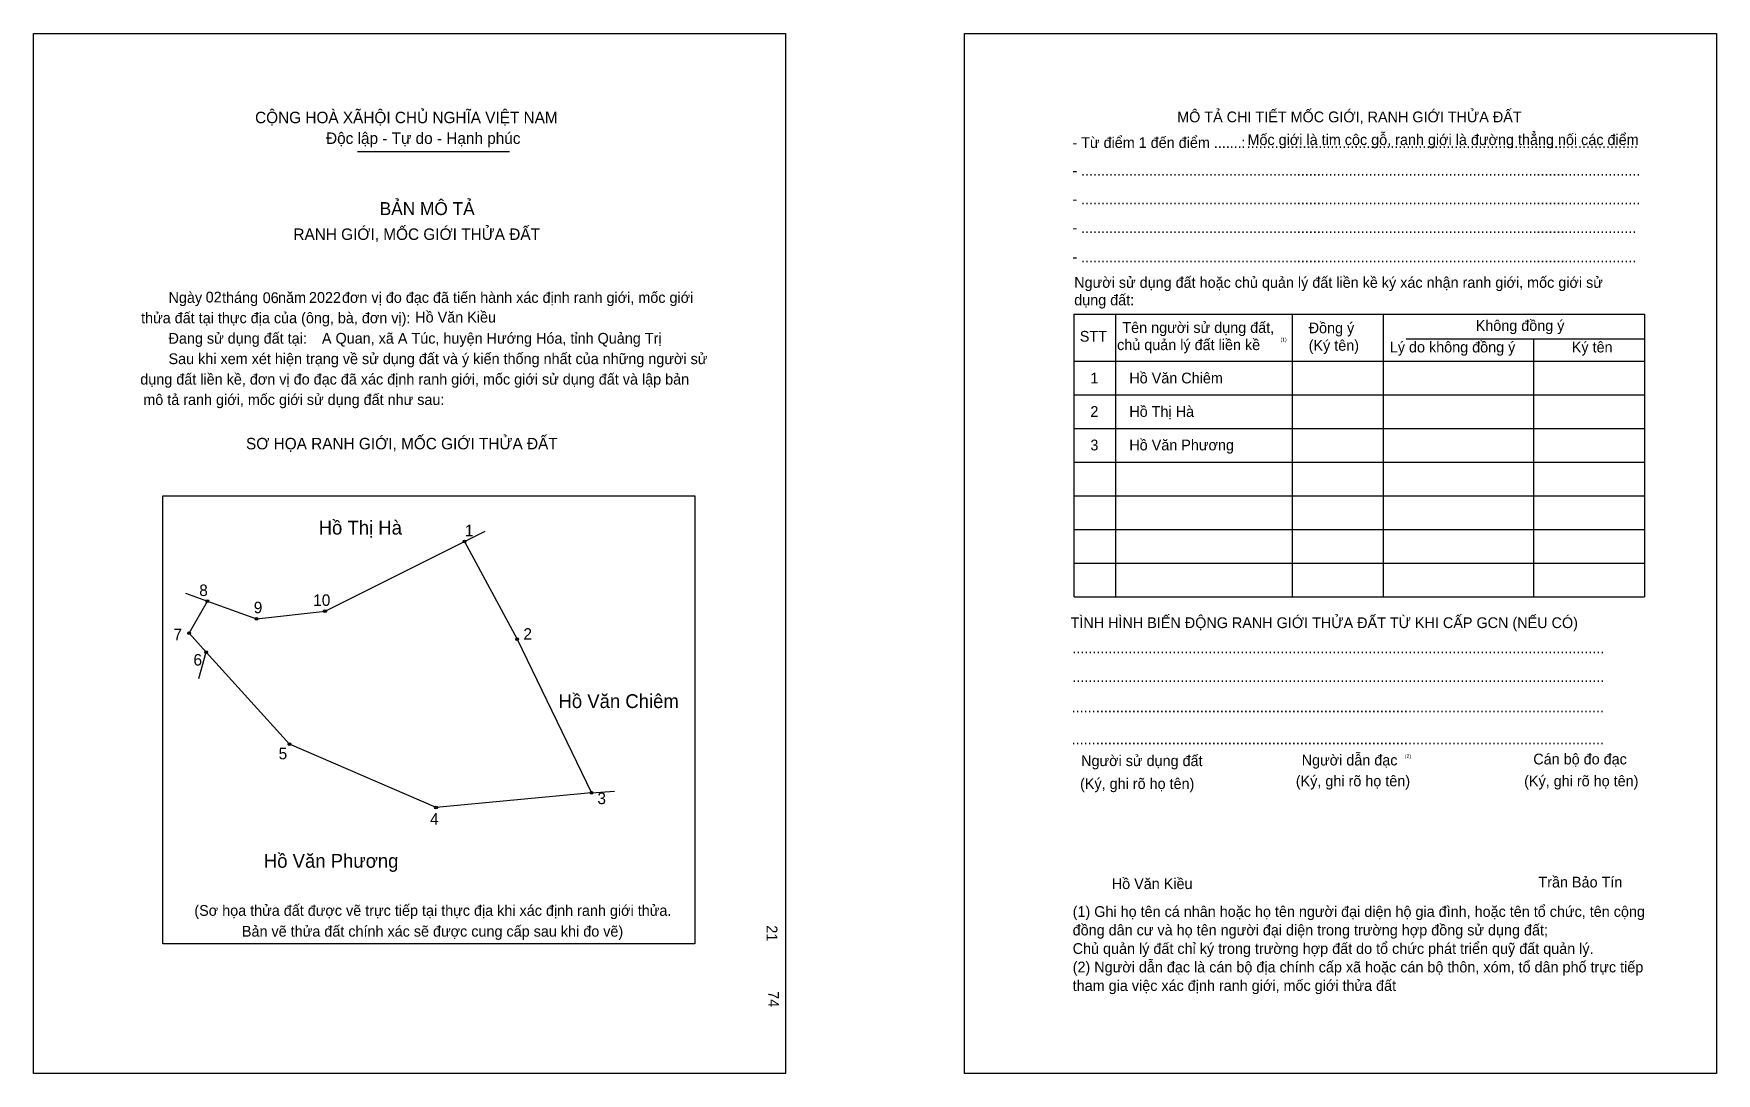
# Model space of a CAD drawing. Extents: x 547431 to 547887, y 1820874 to 1821156.
import ezdxf

# ---------------------------------------------------------------- set-up
doc = ezdxf.new("R2010")
doc.units = 0
for name, color, linetype in [('bmtKhungInTrang1', 7, 'Continuous'), ('bmtKhungInTrang2', 7, 'Continuous'), ('bmtNoiDung', 7, 'Continuous'), ('bmtTemplate', 7, 'Continuous'), ('CanhThua', 7, 'Continuous'), ('MocDinhThua', 7, 'Continuous'), ('RauThua', 7, 'Continuous'), ('SoHieuDinhThua', 7, 'Continuous'), ('TenChuLanCan', 7, 'Continuous')]:
    doc.layers.add(name, color=color, linetype=linetype)

msp = doc.modelspace()

# ---------------------------------------------------------------- linework, layer by layer
at = {"layer": 'bmtKhungInTrang1'}
msp.add_lwpolyline([(547430.63, 1821155.55), (547634.55, 1821155.55), (547634.55, 1820873.5), (547430.63, 1820873.5)], close=True, dxfattribs=at)
at = {"layer": 'bmtKhungInTrang2'}
msp.add_lwpolyline([(547683.18, 1821155.55), (547887.11, 1821155.55), (547887.11, 1820873.5), (547683.18, 1820873.5)], close=True, dxfattribs=at)
at = {"layer": 'bmtTemplate'}
for p, q in [((547518.51, 1821123.59), (547559.75, 1821123.59)), ((547724.09, 1821079.48), (547724.09, 1821002.8)), ((547772.06, 1821079.48), (547772.06, 1821002.8)), ((547796.74, 1821079.57), (547796.74, 1821002.8)), ((547867.58, 1821079.48), (547867.58, 1821002.8)), ((547803, 1821072.72), (547867.58, 1821072.72)), ((547712.91, 1821066.7), (547867.58, 1821066.7)), ((547712.91, 1821057.57), (547867.58, 1821057.57)), ((547712.91, 1821048.44), (547867.58, 1821048.44)), ((547712.91, 1821039.31), (547867.58, 1821039.31)), ((547712.91, 1821030.18), (547867.58, 1821030.18)), ((547712.91, 1821021.06), (547867.58, 1821021.06)), ((547712.91, 1821011.93), (547867.58, 1821011.93)), ((547712.91, 1821002.8), (547867.58, 1821002.8))]:
    msp.add_line(p, q, dxfattribs=at)
for points in [[(547712.81, 1821079.48), (547867.58, 1821079.48)], [(547712.81, 1821079.48), (547712.81, 1821002.8)], [(547837.48, 1821072.63), (547837.48, 1821002.8)]]:
    msp.add_lwpolyline(points, dxfattribs=at)
msp.add_lwpolyline([(547465.72, 1820908.63), (547465.72, 1821030.18), (547610.01, 1821030.18), (547610.01, 1820908.63)], close=True, dxfattribs=at)
at = {"layer": 'CanhThua'}
for p, q in [((547509.68, 1820998.87), (547547.5, 1821017.79)), ((547547.5, 1821017.79), (547561.8, 1820991.27)), ((547472.79, 1820992.9), (547477.75, 1821001.62)), ((547477.75, 1821001.62), (547491.09, 1820996.78)), ((547491.09, 1820996.78), (547509.68, 1820998.87)), ((547477.42, 1820987.79), (547472.79, 1820992.9)), ((547561.8, 1820991.27), (547581.95, 1820949.63)), ((547500.04, 1820962.79), (547477.42, 1820987.79)), ((547539.78, 1820945.62), (547500.04, 1820962.79)), ((547581.95, 1820949.63), (547539.78, 1820945.62))]:
    msp.add_line(p, q, dxfattribs=at)
at = {"layer": 'MocDinhThua'}
for centre in [(547547.5, 1821017.79), (547477.75, 1821001.62), (547509.68, 1820998.87), (547491.09, 1820996.78), (547472.79, 1820992.9), (547561.8, 1820991.27), (547477.42, 1820987.79), (547500.04, 1820962.79), (547581.95, 1820949.63), (547539.78, 1820945.62)]:
    msp.add_circle(centre, 0.375, dxfattribs=at)
at = {"layer": 'RauThua'}
for p, q in [((547547.5, 1821017.79), (547553.1, 1821020.59)), ((547471.78, 1821003.78), (547477.75, 1821001.62)), ((547475.43, 1820980.66), (547477.42, 1820987.79)), ((547581.95, 1820949.63), (547588.19, 1820950.01))]:
    msp.add_line(p, q, dxfattribs=at)

# ---------------------------------------------------------------- texts
at = {"layer": 'bmtNoiDung'}
for s, height, p in [('02', 2.918, (547477.3, 1821082.62)), ('06', 2.918, (547492.77, 1821082.46)), ('2022', 2.918, (547505.32, 1821082.52)), ('Hồ Văn Kiều', 2.9178, (547534.15, 1821077.19)), ('A Quan, xã A Túc, huyện Hướng Hóa, tỉnh Quảng Trị', 2.9178, (547508.83, 1821071.45)), ('1', 2.92, (547717.3, 1821060.67)), ('Hồ Văn Chiêm ', 2.9178, (547727.86, 1821060.67)), ('2', 2.92, (547717.3, 1821051.59)), ('Hồ Thị Hà ', 2.918, (547727.86, 1821051.59)), ('3', 2.92, (547717.3, 1821042.5)), ('Hồ Văn Phương ', 2.9178, (547727.86, 1821042.5)), ('Hồ Văn Kiều', 2.9178, (547723.1, 1820923.49))]:
    msp.add_text(s, height=height, dxfattribs=at).set_placement(p)
for s, p in [('21', (547629.48, 1820913.65)), ('74', (547629.89, 1820895.79))]:
    msp.add_text(s, height=2.918, rotation=270, dxfattribs=at).set_placement(p)
at = {"layer": 'bmtTemplate'}
for s, height, p in [('CỘNG HOÀ XÃHỘI CHỦ NGHĨA VIỆT NAM', 3.1123, (547490.7, 1821131.26)), ('MÔ TẢ CHI TIẾT MỐC GIỚI, RANH GIỚI THỬA ĐẤT', 2.9167, (547740.84, 1821131.51)), ('Độc lập - Tự do - Hạnh phúc', 3.1123, (547509.95, 1821125.63)), ('- Từ điểm 1 đến điểm .......', 2.9167, (547712.41, 1821124.55)), (':', 2.92, (547758.24, 1821124.55)), ('Mốc giới là tim cộc gỗ, ranh giới là đường thẳng nối các điểm', 2.9167, (547759.92, 1821125.33)), ('..................................................................................................', 2.9167, (547759.67, 1821124.55)), ('- ............................................................................................................................................', 2.91666, (547712.41, 1821117)), ('BẢN MÔ TẢ', 3.501, (547524.51, 1821106.34)), ('- ............................................................................................................................................', 2.91666, (547712.41, 1821109.24)), ('RANH GIỚI, MỐC GIỚI THỬA ĐẤT', 3.1123, (547501.1, 1821099.59)), ('- ...........................................................................................................................................', 2.91666, (547712.41, 1821101.48)), ('- ...........................................................................................................................................', 2.91666, (547712.41, 1821093.54)), ('Người sử dụng đất hoặc chủ quản lý đất liền kề ký xác nhận ranh giới, mốc giới sử', 2.9167, (547712.91, 1821086.6)), ('Ngày     tháng     năm         đơn vị đo đạc đã tiến hành xác định ranh giới, mốc giới ', 2.9178, (547467.22, 1821082.52)), ('dụng đất:', 2.917, (547712.91, 1821081.85)), ('thửa đất tại thực địa của (ông, bà, đơn vị):', 2.9178, (547459.78, 1821076.98)), ('Tên người sử dụng đất,', 2.9167, (547725.98, 1821074.37)), ('Đồng ý', 2.917, (547776.52, 1821074.27)), ('Không đồng ý', 2.9167, (547821.82, 1821074.91)), ('Đang sử dụng đất tại:', 2.9178, (547467.22, 1821071.44)), ('STT', 2.917, (547714.43, 1821071.99)), ('chủ quản lý đất liền kề', 2.9167, (547724.54, 1821069.7)), ('(1)', 0.973, (547768.9, 1821072.1)), ('(Ký tên)', 2.917, (547776.52, 1821069.53)), ('Lý do không đồng ý', 2.9167, (547798.53, 1821069.07)), ('Ký tên', 2.917, (547847.89, 1821069.07)), ('Sau khi xem xét hiện trạng về sử dụng đất và ý kiến thống nhất của những người sử ', 2.9178, (547467.22, 1821065.9)), ('dụng đất liền kề, đơn vị đo đạc đã xác định ranh giới, mốc giới sử dụng đất và lập bản', 2.9178, (547459.56, 1821060.36)), ('mô tả ranh giới, mốc giới sử dụng đất như sau:', 2.9178, (547460.37, 1821054.81)), ('SƠ HỌA RANH GIỚI, MỐC GIỚI THỬA ĐẤT', 3.1123, (547488.24, 1821042.78)), ('TÌNH HÌNH BIẾN ĐỘNG RANH GIỚI THỬA ĐẤT TỪ KHI CẤP GCN (NẾU CÓ)', 2.9167, (547711.92, 1820994.29)), ('.....................................................................................................................................', 2.92103, (547712.41, 1820987.42)), ('.....................................................................................................................................', 2.92103, (547712.41, 1820979.66)), ('.....................................................................................................................................', 2.92103, (547712.26, 1820971.45)), ('.....................................................................................................................................', 2.92103, (547712.26, 1820962.78)), ('Người sử dụng đất', 2.9167, (547714.79, 1820956.85)), ('Người dẫn đạc', 2.9167, (547774.62, 1820957.03)), ('(2)', 0.973, (547802.63, 1820959.04)), ('Cán bộ đo đạc', 2.9167, (547837.45, 1820957.3)), ('(Ký, ghi rõ họ tên)', 2.9167, (547714.5, 1820950.64)), ('(Ký, ghi rõ họ tên)', 2.9167, (547773.03, 1820951.37)), ('(Ký, ghi rõ họ tên)', 2.9167, (547834.97, 1820951.37)), ('Trần Bảo Tín', 2.9167, (547838.84, 1820923.92)), ('(Sơ họa thửa đất được vẽ trực tiếp tại thực địa khi xác định ranh giới thửa.', 2.9178, (547474.23, 1820916.23)), ('(1) Ghi họ tên cá nhân hoặc họ tên người đại diện hộ gia đình, hoặc tên tổ chức, tên cộng', 2.9167, (547712.5, 1820915.94)), ('Bản vẽ thửa đất chính xác sẽ được cung cấp sau khi đo vẽ)', 2.9178, (547487.13, 1820910.58)), ('đồng dân cư và họ tên người đại diện trong trường hợp đồng sử dụng đất;', 2.9167, (547712.5, 1820910.92)), ('Chủ quản lý đất chỉ ký trong trường hợp đất do tổ chức phát triển quỹ đất quản lý.', 2.9167, (547712.5, 1820905.9)), ('(2) Người dẫn đạc là cán bộ địa chính cấp xã hoặc cán bộ thôn, xóm, tổ dân phố trực tiếp', 2.9167, (547712.5, 1820900.88)), ('tham gia việc xác định ranh giới, mốc giới thửa đất', 2.9167, (547712.5, 1820895.86))]:
    msp.add_text(s, height=height, dxfattribs=at).set_placement(p)
at = {"layer": 'SoHieuDinhThua'}
for s, height, p in [('1', 3.13, (547547.63, 1821019.21)), ('8', 3.13, (547475.55, 1821002.99)), ('10', 3.127, (547506.47, 1821000.31)), ('9', 3.13, (547490.34, 1820998.32)), ('7', 3.13, (547468.56, 1820991)), ('2', 3.13, (547563.48, 1820991.13)), ('6', 3.13, (547473.98, 1820984.12)), ('5', 3.13, (547497.09, 1820958.69)), ('3', 3.13, (547583.56, 1820946.53)), ('4', 3.13, (547538.19, 1820940.97))]:
    msp.add_text(s, height=height, dxfattribs=at).set_placement(p)
at = {"layer": 'TenChuLanCan'}
for s, height, p in [('Hồ Thị Hà', 3.753, (547507.95, 1821019.66)), ('Hồ Văn Chiêm', 3.7526, (547573.01, 1820972.6)), ('Hồ Văn Phương', 3.7526, (547493.08, 1820929.27))]:
    msp.add_text(s, height=height, dxfattribs=at).set_placement(p)

doc.saveas('drawing.dxf')
